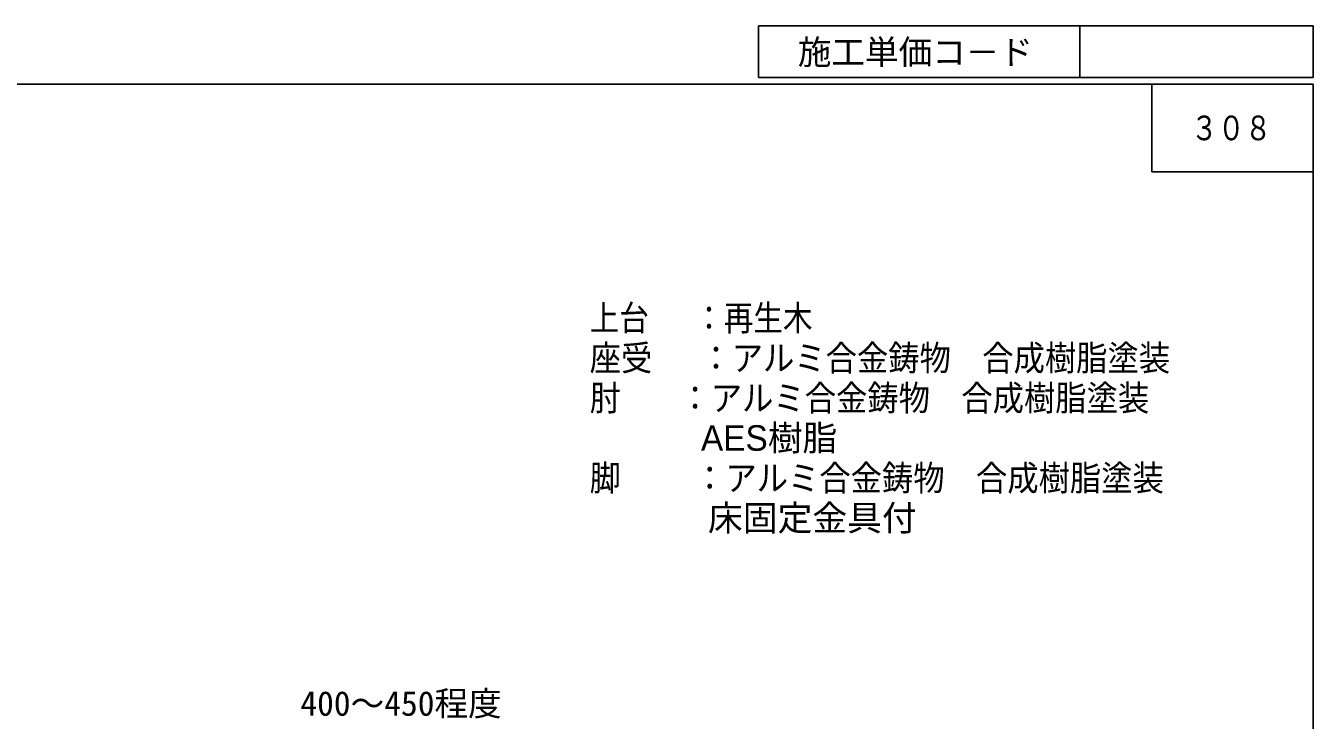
# Model space of a CAD drawing. Units: millimetres at full size, sheet at 1:20; details may follow other scales. Extents: x 38394 to 43870, y -8925 to -5191.
# Drawn here: x 41456 to 43870, y -6494 to -5191 of the extents above; entities that cross this region are included whole.
import ezdxf
from ezdxf.enums import TextEntityAlignment as Align

# ---------------------------------------------------------------- set-up
doc = ezdxf.new("R2010")
doc.units = ezdxf.units.MM
doc.header["$LTSCALE"] = 20
doc.layers.add('_0-0_', color=7, linetype='Continuous', lineweight=25)
doc.layers.add('寸法', color=1, linetype='Continuous', lineweight=25)
doc.styles.add('ＭＳ ゴシック', font='')
doc.styles.add('ＭＳ Ｐゴシック', font='')
doc.styles.get('ＭＳ ゴシック').set_extended_font_data('MS Gothic')
doc.styles.get('ＭＳ Ｐゴシック').set_extended_font_data('MS PGothic')

msp = doc.modelspace()

# ---------------------------------------------------------------- linework, layer by layer
at = {"layer": '_0-0_'}
for p, q in [((42830.27, -5191.48), (43870.49, -5191.48)), ((42830.27, -5191.48), (42830.27, -5288.24)), ((43432.66, -5191.48), (43432.66, -5288.24)), ((43870.49, -5191.48), (43870.49, -5288.24)), ((42830.27, -5288.24), (43870.49, -5288.24)), ((43567.79, -5301.21), (43567.79, -5465.21)), ((43870.49, -5465.21), (43567.79, -5465.21))]:
    msp.add_line(p, q, dxfattribs=at)
at = {"layer": '_0-0_', "color": 6}
msp.add_lwpolyline([(43870.49, -5301.21), (38394.23, -5301.21), (38394.23, -8924.84), (43870.49, -8924.84)], close=True, dxfattribs=at)

# ---------------------------------------------------------------- texts
at = {"layer": '_0-0_', "style": 'ＭＳ ゴシック'}
msp.add_text('施工単価コ－ド', height=46.19, dxfattribs=at).set_placement((43124.55, -5240.87), align=Align.MIDDLE_CENTER)
at = {"layer": '_0-0_', "style": 'ＭＳ ゴシック', "width": 0.8}
msp.add_text('３０８', height=46.19, dxfattribs=at).set_placement((43716.77, -5383.07), align=Align.MIDDLE_CENTER)
at = {"layer": '_0-0_', "style": 'ＭＳ Ｐゴシック'}
for s, width, p in [('上台\u3000  ：再生木', 0.85, (42513.83, -5777.6)), ('座受\u3000  ：アルミ合金鋳物\u3000合成樹脂塗装', 0.9, (42513.83, -5852.6)), ('肘       ：アルミ合金鋳物\u3000合成樹脂塗装', 0.9, (42513.83, -5927.6)), ('脚\u3000     ：アルミ合金鋳物\u3000合成樹脂塗装', 0.9, (42513.83, -6077.6))]:
    msp.add_text(s, height=47.84, dxfattribs=dict(at, width=width)).set_placement(p, align=Align.BOTTOM_LEFT)
for s, p in [('            AES樹脂', (42513.83, -6002.6)), ('\u3000         床固定金具付', (42513.83, -6152.6))]:
    msp.add_text(s, height=47.84, dxfattribs=at).set_placement(p, align=Align.BOTTOM_LEFT)
at = {"layer": '寸法', "style": 'ＭＳ ゴシック'}
msp.add_text('400～450程度', height=46.19, dxfattribs=at).set_placement((42160.05, -6499.03), align=Align.BOTTOM_CENTER)

doc.saveas('drawing.dxf')
